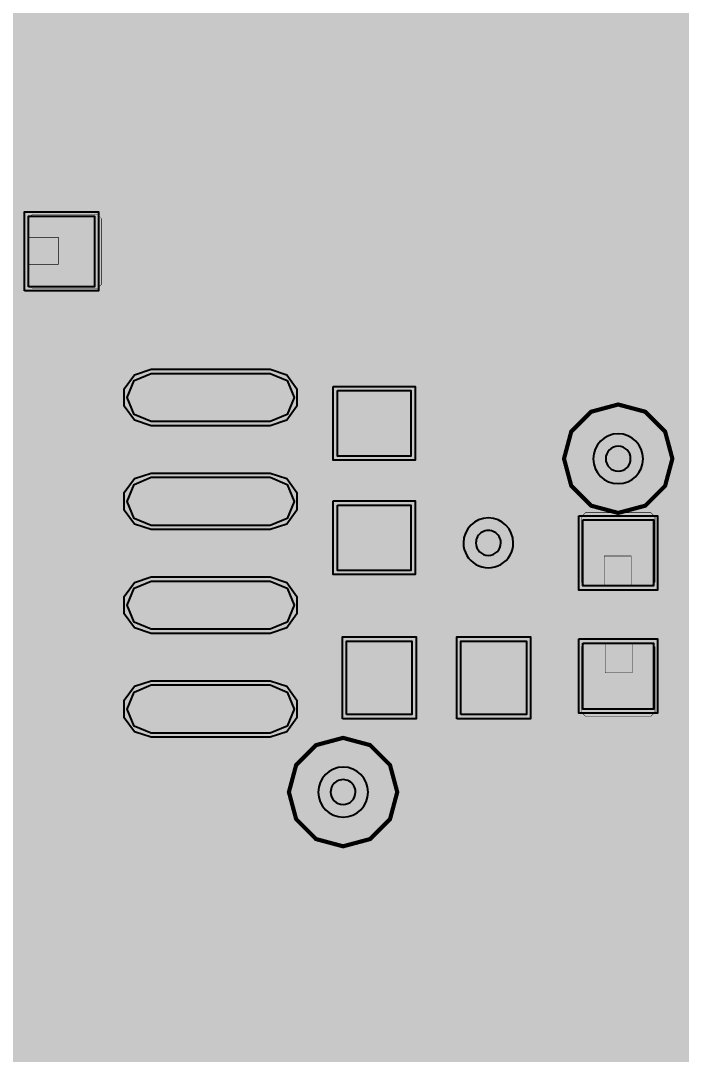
# Model space of a CAD drawing. Header units: millimetres. Extents: x -0.5 to 77.7, y -66.2 to -6.
# Drawn here: x 10.15 to 18.24, y -33.81 to -21.17 of the extents above; entities that cross this region are included whole.
import ezdxf

# ---------------------------------------------------------------- set-up
doc = ezdxf.new("R2010")
doc.units = ezdxf.units.MM
doc.header["$MEASUREMENT"] = 0
for name, color, linetype, true_color in [('Hole-Layer', 7, 'Continuous', 0x222222), ('Inner1', 7, 'Continuous', 0x999966), ('Inner2', 7, 'Continuous', 0x008000), ('Multi-Layer', 7, 'Continuous', 0xc0c0c0), ('Top-Layer', 7, 'Continuous', 0xff0000), ('Top-Paste-Mask-Layer', 7, 'Continuous', 0x808080), ('Top-Silkscreen-Layer', 7, 'Continuous', 0xffcc00), ('Top-Solder-Mask-Layer', 7, 'Continuous', 0x800080)]:
    doc.layers.add(name, color=color, linetype=linetype, true_color=true_color)

msp = doc.modelspace()

# ---------------------------------------------------------------- hatches: boundary and pattern name
at = {"layer": 'Inner1'}
for points in [[(77.23901447802896, -6.454152908305818), (77.23901447802896, -65.68199136398273), (-0.022860045720091406, -65.68199136398273), (-0.02286004572008509, -6.454152908305818)], [(16.800916941833886, -26.52976631953264), (16.889761121679868, -26.861337312674628), (17.13248793497587, -27.10406412597063), (17.464058928117858, -27.192908305816612), (17.795629921259845, -27.10406412597063), (18.038356734555848, -26.861337312674628), (18.12720091440183, -26.52976631953264), (18.03835673455585, -26.198195326390657), (17.795629921259845, -25.95546851309465), (17.464058928117858, -25.86662433324867), (17.132487934975874, -25.955468513094647), (16.889761121679864, -26.198195326390657)], [(13.433886207772417, -30.60706121412243), (13.522730387618397, -30.93863220726442), (13.765457200914403, -31.181359020560425), (14.09702819405639, -31.270203200406407), (14.428599187198378, -31.181359020560425), (14.671326000494382, -30.93863220726442), (14.760170180340364, -30.60706121412243), (14.671326000494382, -30.275490220980444), (14.428599187198378, -30.03276340768444), (14.09702819405639, -29.943919227838457), (13.765457200914405, -30.03276340768444), (13.522730387618397, -30.275490220980444)]]:
    msp.add_hatch(color=256, dxfattribs=at).paths.add_polyline_path(points)
at = {"layer": 'Top-Layer'}
for points in [[(10.247510795021592, -24.426416052832106), (10.247510795021592, -23.56240792481585), (11.053987807975618, -23.56240792481585), (11.053987807975618, -24.426416052832106)], [(11.74749809499619, -26.075057150114304), (11.539604750006749, -25.98894490709257), (11.453492506985015, -25.781051562103126), (11.539604750006749, -25.573158217113686), (11.74749809499619, -25.487045974091952), (13.204495808991618, -25.487045974091952), (13.41238915398106, -25.573158217113686), (13.498501397002794, -25.781051562103126), (13.41238915398106, -25.98894490709257), (13.204495808991618, -26.075057150114304)], [(14.028028956057915, -25.69702819405639), (14.928028956057913, -25.69702819405639), (14.928028956057913, -26.497028194056394), (14.028028956057915, -26.497028194056394)], [(11.74749809499619, -27.345059690119385), (11.539604750006749, -27.25894744709765), (11.453492506985015, -27.051054102108207), (11.539604750006749, -26.843160757118767), (11.74749809499619, -26.757048514097033), (13.204495808991618, -26.757048514097033), (13.41238915398106, -26.843160757118767), (13.498501397002794, -27.051054102108207), (13.41238915398106, -27.25894744709765), (13.204495808991618, -27.345059690119385)], [(14.028028956057915, -27.09707899415799), (14.928028956057913, -27.09707899415799), (14.928028956057913, -27.897078994157994), (14.028028956057915, -27.897078994157994)], [(17.03205486410973, -27.278166116332237), (17.896062992125984, -27.278166116332237), (17.896062992125984, -28.08464312928626), (17.03205486410973, -28.08464312928626)], [(11.74749809499619, -28.615062230124465), (11.539604750006749, -28.52894998710273), (11.453492506985015, -28.321056642113287), (11.539604750006749, -28.113163297123847), (11.74749809499619, -28.027051054102113), (13.204495808991618, -28.027051054102113), (13.41238915398106, -28.113163297123847), (13.498501397002794, -28.321056642113287), (13.41238915398106, -28.52894998710273), (13.204495808991618, -28.615062230124465)], [(14.14000508001016, -29.660058420116844), (14.14000508001016, -28.760058420116845), (14.940005080010163, -28.760058420116845), (14.940005080010163, -29.660058420116844)], [(15.540055880111762, -29.660058420116844), (15.540055880111762, -28.760058420116845), (16.340055880111763, -28.760058420116845), (16.340055880111763, -29.660058420116844)], [(17.032054864109735, -28.784897129794267), (17.89606299212599, -28.784897129794263), (17.89606299212599, -29.591374142748286), (17.032054864109735, -29.59137414274829)], [(11.74749809499619, -29.885064770129542), (11.539604750006749, -29.798952527107808), (11.453492506985015, -29.591059182118368), (11.539604750006749, -29.383165837128928), (11.74749809499619, -29.297053594107194), (13.204495808991618, -29.297053594107194), (13.41238915398106, -29.383165837128928), (13.498501397002794, -29.591059182118368), (13.41238915398106, -29.798952527107808), (13.204495808991618, -29.885064770129542)]]:
    msp.add_hatch(color=256, dxfattribs=at).paths.add_polyline_path(points)
at = {"layer": 'Top-Paste-Mask-Layer'}
for points in [[(11.092405384810771, -23.54442468884938), (11.142392684785372, -23.59443738887478), (11.142392684785372, -24.394437388874778), (11.092405384810771, -24.444424688849377), (10.29240538481077, -24.444424688849377), (10.24239268478537, -24.394437388874778), (10.24239268478537, -24.15240030480061), (10.61239522479045, -24.15240030480061), (10.61239522479045, -23.82240284480569), (10.24239268478537, -23.82240284480569), (10.24239268478537, -23.59443738887478), (10.29240538481077, -23.54442468884938)], [(11.092405384810771, -23.54442468884938), (11.142392684785372, -23.59443738887478), (11.142392684785372, -24.394437388874778), (11.092405384810771, -24.444424688849377), (10.29240538481077, -24.444424688849377), (10.24239268478537, -24.394437388874778), (10.24239268478537, -24.15240030480061), (10.61239522479045, -24.15240030480061), (10.61239522479045, -23.82240284480569), (10.24239268478537, -23.82240284480569), (10.24239268478537, -23.59443738887478), (10.29240538481077, -23.54442468884938)], [(11.74749809499619, -26.075057150114304), (11.539604750006749, -25.98894490709257), (11.453492506985015, -25.781051562103126), (11.539604750006749, -25.573158217113686), (11.74749809499619, -25.487045974091952), (13.204495808991618, -25.487045974091952), (13.41238915398106, -25.573158217113686), (13.498501397002794, -25.781051562103126), (13.41238915398106, -25.98894490709257), (13.204495808991618, -26.075057150114304)], [(14.028028956057915, -25.69702819405639), (14.928028956057913, -25.69702819405639), (14.928028956057913, -26.497028194056394), (14.028028956057915, -26.497028194056394)], [(11.74749809499619, -27.345059690119385), (11.539604750006749, -27.25894744709765), (11.453492506985015, -27.051054102108207), (11.539604750006749, -26.843160757118767), (11.74749809499619, -26.757048514097033), (13.204495808991618, -26.757048514097033), (13.41238915398106, -26.843160757118767), (13.498501397002794, -27.051054102108207), (13.41238915398106, -27.25894744709765), (13.204495808991618, -27.345059690119385)], [(14.028028956057915, -27.09707899415799), (14.928028956057913, -27.09707899415799), (14.928028956057913, -27.897078994157994), (14.028028956057915, -27.897078994157994)], [(17.014071628143256, -27.23974853949708), (17.064084328168658, -27.18976123952248), (17.86408432816866, -27.18976123952248), (17.914071628143258, -27.23974853949708), (17.914071628143258, -28.039748539497083), (17.86408432816866, -28.08976123952248), (17.62204724409449, -28.08976123952248), (17.62204724409449, -27.719758699517403), (17.29204978409957, -27.719758699517403), (17.29204978409957, -28.08976123952248), (17.064084328168658, -28.08976123952248), (17.014071628143256, -28.039748539497083)], [(17.014071628143256, -27.23974853949708), (17.064084328168658, -27.18976123952248), (17.86408432816866, -27.18976123952248), (17.914071628143258, -27.23974853949708), (17.914071628143258, -28.039748539497083), (17.86408432816866, -28.08976123952248), (17.62204724409449, -28.08976123952248), (17.62204724409449, -27.719758699517403), (17.29204978409957, -27.719758699517403), (17.29204978409957, -28.08976123952248), (17.064084328168658, -28.08976123952248), (17.014071628143256, -28.039748539497083)], [(11.74749809499619, -28.615062230124465), (11.539604750006749, -28.52894998710273), (11.453492506985015, -28.321056642113287), (11.539604750006749, -28.113163297123847), (11.74749809499619, -28.027051054102113), (13.204495808991618, -28.027051054102113), (13.41238915398106, -28.113163297123847), (13.498501397002794, -28.321056642113287), (13.41238915398106, -28.52894998710273), (13.204495808991618, -28.615062230124465)], [(14.14000508001016, -29.660058420116844), (14.14000508001016, -28.760058420116845), (14.940005080010163, -28.760058420116845), (14.940005080010163, -29.660058420116844)], [(15.540055880111762, -29.660058420116844), (15.540055880111762, -28.760058420116845), (16.340055880111763, -28.760058420116845), (16.340055880111763, -29.660058420116844)], [(17.91404622809246, -29.629791719583444), (17.86403352806706, -29.67977901955804), (17.064033528067057, -29.67977901955804), (17.01404622809246, -29.629791719583444), (17.01404622809246, -28.82979171958344), (17.064033528067057, -28.779779019558042), (17.306070612141227, -28.779779019558042), (17.306070612141227, -29.14978155956312), (17.636068072136148, -29.14978155956312), (17.636068072136148, -28.779779019558042), (17.86403352806706, -28.779779019558042), (17.91404622809246, -28.82979171958344)], [(17.91404622809246, -29.629791719583444), (17.86403352806706, -29.67977901955804), (17.064033528067057, -29.67977901955804), (17.01404622809246, -29.629791719583444), (17.01404622809246, -28.82979171958344), (17.064033528067057, -28.779779019558042), (17.306070612141227, -28.779779019558042), (17.306070612141227, -29.14978155956312), (17.636068072136148, -29.14978155956312), (17.636068072136148, -28.779779019558042), (17.86403352806706, -28.779779019558042), (17.91404622809246, -28.82979171958344)], [(11.74749809499619, -29.885064770129542), (11.539604750006749, -29.798952527107808), (11.453492506985015, -29.591059182118368), (11.539604750006749, -29.383165837128928), (11.74749809499619, -29.297053594107194), (13.204495808991618, -29.297053594107194), (13.41238915398106, -29.383165837128928), (13.498501397002794, -29.591059182118368), (13.41238915398106, -29.798952527107808), (13.204495808991618, -29.885064770129542)]]:
    msp.add_hatch(color=256, dxfattribs=at).paths.add_polyline_path(points)
at = {"layer": 'Top-Solder-Mask-Layer'}
for points in [[(10.196710693421387, -24.477216154432313), (10.196710693421387, -23.51160782321565), (11.104787909575823, -23.51160782321565), (11.104787909575823, -24.477216154432313)], [(11.74749809499619, -26.125857251714507), (11.544826395736086, -26.060005224755905), (11.419568397035643, -25.887602379950216), (11.419568397035643, -25.674500744256036), (11.544826395736086, -25.502097899450348), (11.74749809499619, -25.43624587249175), (13.204495808991618, -25.43624587249175), (13.407167508251723, -25.502097899450348), (13.532425506952164, -25.674500744256036), (13.532425506952164, -25.887602379950216), (13.407167508251723, -26.060005224755905), (13.204495808991618, -26.125857251714507)], [(13.977228854457712, -25.646228092456187), (14.978829057658116, -25.646228092456187), (14.978829057658116, -26.547828295656593), (13.977228854457712, -26.547828295656593)], [(11.74749809499619, -27.395859791719587), (11.544826395736086, -27.330007764760985), (11.419568397035643, -27.157604919955297), (11.419568397035643, -26.944503284261117), (11.544826395736086, -26.77210043945543), (11.74749809499619, -26.706248412496826), (13.204495808991618, -26.706248412496826), (13.407167508251723, -26.77210043945543), (13.532425506952164, -26.944503284261117), (13.532425506952164, -27.157604919955297), (13.407167508251723, -27.330007764760985), (13.204495808991618, -27.395859791719587)], [(13.977228854457712, -27.04627889255779), (14.978829057658116, -27.04627889255779), (14.978829057658116, -27.947879095758196), (13.977228854457712, -27.947879095758196)], [(16.981254762509522, -27.227366014732034), (17.946863093726186, -27.227366014732034), (17.946863093726186, -28.135443230886466), (16.981254762509522, -28.135443230886466)], [(11.74749809499619, -28.665862331724668), (11.544826395736086, -28.600010304766066), (11.419568397035643, -28.427607459960377), (11.419568397035643, -28.214505824266197), (11.544826395736086, -28.04210297946051), (11.74749809499619, -27.976250952501907), (13.204495808991618, -27.976250952501907), (13.407167508251723, -28.04210297946051), (13.532425506952164, -28.214505824266197), (13.532425506952164, -28.427607459960377), (13.407167508251723, -28.600010304766066), (13.204495808991618, -28.665862331724668)], [(14.089204978409958, -29.710858521717046), (14.089204978409958, -28.709258318516643), (14.990805181610364, -28.709258318516643), (14.990805181610364, -29.710858521717046)], [(15.48925577851156, -29.710858521717046), (15.48925577851156, -28.709258318516643), (16.390855981711965, -28.709258318516643), (16.390855981711965, -29.710858521717046)], [(16.98125476250953, -28.73409702819406), (17.946863093726193, -28.734097028194057), (17.946863093726193, -29.64217424434849), (16.98125476250953, -29.642174244348492)], [(11.74749809499619, -29.93586487172975), (11.544826395736086, -29.870012844771146), (11.419568397035643, -29.697609999965458), (11.419568397035643, -29.484508364271278), (11.544826395736086, -29.31210551946559), (11.74749809499619, -29.246253492506987), (13.204495808991618, -29.246253492506987), (13.407167508251723, -29.31210551946559), (13.532425506952164, -29.484508364271278), (13.532425506952164, -29.697609999965458), (13.407167508251723, -29.870012844771146), (13.204495808991618, -29.93586487172975)]]:
    msp.add_hatch(color=256, dxfattribs=at).paths.add_polyline_path(points)

# ---------------------------------------------------------------- linework, layer by layer
at = {"layer": 'Hole-Layer'}
msp.add_lwpolyline([(17.31155956311913, -26.52976631953264, 1), (17.61655829311659, -26.52976631953264, 1)], format="xyb", close=True, dxfattribs=at)
for points in [[(15.722532385064772, -27.55905511803003, 1), (16.02753111506223, -27.55905511821139), (16.02753111506223, -27.559055118190447, 1), (15.722532385064772, -27.559055118009088)], [(13.94452882905766, -30.607061214042226, 1), (14.24952755905512, -30.607061214223584), (14.24952755905512, -30.60706121420264, 1), (13.94452882905766, -30.607061214021282)]]:
    msp.add_lwpolyline(points, format="xyb", dxfattribs=at)
at = {"layer": 'Inner1', "const_width": 0.05080010160020321}
for points in [[(16.800916941833886, -26.52976631953264), (16.889761121679868, -26.861337312674628), (17.13248793497587, -27.10406412597063), (17.464058928117858, -27.192908305816612), (17.795629921259845, -27.10406412597063), (18.038356734555848, -26.861337312674628), (18.12720091440183, -26.52976631953264), (18.03835673455585, -26.198195326390657), (17.795629921259845, -25.95546851309465), (17.464058928117858, -25.86662433324867), (17.132487934975874, -25.955468513094647), (16.889761121679864, -26.198195326390657)], [(13.433886207772417, -30.60706121412243), (13.522730387618397, -30.93863220726442), (13.765457200914403, -31.181359020560425), (14.09702819405639, -31.270203200406407), (14.428599187198378, -31.181359020560425), (14.671326000494382, -30.93863220726442), (14.760170180340364, -30.60706121412243), (14.671326000494382, -30.275490220980444), (14.428599187198378, -30.03276340768444), (14.09702819405639, -29.943919227838457), (13.765457200914405, -30.03276340768444), (13.522730387618397, -30.275490220980444)]]:
    msp.add_lwpolyline(points, close=True, dxfattribs=at)
at = {"layer": 'Inner2'}
for points, const_width in [([(9.144018288036577, -14.605029210058422), (16.12903225806452, -21.59004318008636)], 0.4), ([(15.875031750063503, -22.098044196088395), (11.049022098044198, -17.27203454406909)], 0.25400050800101603), ([(33.14706629413259, -40.990243840487686), (9.80985775971552, -17.653035306070613)], 0.25400050800101603), ([(28.151397002794013, -35.43307086614173), (10.371361442722886, -17.653035306070613)], 0.25400050800101603), ([(15.748031496062994, -22.47904495808992), (10.92202184404369, -17.653035306070613)], 0.25400050800101603), ([(16.11183896367793, -26.975052070104145), (7.170822961645924, -18.034036068072137)], 0.25400050800101603), ([(17.416454152908308, -27.727274574549156), (7.723215646431293, -18.034036068072137)], 0.25400050800101603), ([(22.392832105664215, -32.171851663703336), (8.255016510033022, -18.034036068072137)], 0.25400050800101603), ([(17.44226568453137, -26.529768859537725), (8.946537973075946, -18.034036068072137)], 0.25400050800101603), ([(22.733045466090935, -31.115062230124465), (9.652019304038609, -18.034036068072137)], 0.25400050800101603), ([(14.986029972059946, -27.178054356108717), (6.604013208026417, -18.796037592075187)], 0.25400050800101603), ([(14.605029210058422, -27.43205486410973), (6.604013208026417, -19.431038862077727)], 0.25400050800101603), ([(14.09702819405639, -28.19405638811278), (6.604013208026417, -20.701041402082808)], 0.25400050800101603), ([(13.208026416052833, -28.06705613411227), (5.969011938023876, -20.828041656083315)], 0.25400050800101603), ([(16.12903225806452, -21.59004318008636), (50.29210058420117, -21.59004318008636)], 0.4), ([(23.11404622809246, -22.098044196088395), (15.875031750063503, -22.098044196088395)], 0.25400050800101603), ([(21.08204216408433, -22.47904495808992), (15.748031496062994, -22.47904495808992)], 0.25400050800101603), ([(7.613324866649735, -22.980355600711203), (12.357025654051311, -27.7240538481077)], 0.25400050800101603), ([(17.464058928117858, -26.529768859537725), (17.44226568453137, -26.529768859537725)], 0.25400050800101603), ([(16.11693421386843, -26.975052070104145), (16.11183896367793, -26.975052070104145)], 0.25400050800101603), ([(16.510033020066043, -27.368150876301755), (16.11693421386843, -26.975052070104145)], 0.25400050800101603), ([(14.986029972059946, -47.625095250190505), (14.986029972059946, -27.178054356108717)], 0.25400050800101603), ([(14.605029210058422, -47.378986537973084), (14.605029210058422, -27.43205486410973)], 0.25400050800101603), ([(16.510033020066043, -46.86309372618746), (16.510033020066043, -27.368150876301755)], 0.25400050800101603), ([(12.357025654051311, -27.7240538481077), (12.357025654051311, -37.32507493014987)], 0.25400050800101603), ([(17.416454152908308, -50.85641351282703), (17.416454152908308, -27.727274574549156)], 0.25400050800101603), ([(13.208026416052833, -37.08407416814834), (13.208026416052833, -28.06705613411227)], 0.25400050800101603), ([(14.09702819405639, -30.60706121412243), (14.09702819405639, -28.19405638811278)], 0.25400050800101603)]:
    msp.add_lwpolyline(points, dxfattribs=dict(at, const_width=const_width))
at = {"layer": 'Multi-Layer'}
for points in [[(17.15905765811532, -26.529766319332914, 1), (17.7690601981204, -26.529766319896652), (17.7690601981204, -26.52976631973237, 1), (17.15905765811532, -26.52976631916863)], [(15.570030480060963, -27.55905511791051, 1), (16.18003302006604, -27.55905511847425), (16.18003302006604, -27.559055118309967, 1), (15.570030480060963, -27.55905511774623)], [(13.79202692405385, -30.607061213922705, 1), (14.402029464058929, -30.607061214486443), (14.402029464058929, -30.60706121432216, 1), (13.79202692405385, -30.60706121375842)]]:
    msp.add_lwpolyline(points, format="xyb", dxfattribs=at)
at = {"layer": 'Top-Layer'}
for points, const_width in [([(15.875031750063503, -23.368046736093476), (14.478028956057914, -24.765049530099063)], 0.4), ([(26.78170942341885, -23.368046736093476), (15.875031750063503, -23.368046736093476)], 0.4), ([(10.650749301498605, -24.082804165608334), (10.650749301498605, -23.99441198882398)], 0.25400050800101603), ([(12.475996951993906, -25.908051816103637), (10.650749301498605, -24.082804165608334)], 0.25400050800101603), ([(14.478028956057914, -24.765049530099063), (14.478028956057914, -26.097028194056392)], 0.4), ([(13.524003048006099, -27.051054102108207), (14.478028956057914, -26.097028194056392)], 0.4), ([(17.464058928117858, -27.68140462280925), (17.464058928117858, -26.52976631953264)], 0.25400050800101603), ([(12.475996951993906, -27.051054102108207), (13.524003048006099, -27.051054102108207)], 0.4), ([(14.289052578105156, -27.686055372110747), (14.478028956057914, -27.49707899415799)], 0.25400050800101603), ([(14.540005080010163, -27.55905511811024), (14.478028956057914, -27.49707899415799)], 0.25400050800101603), ([(15.875031750063503, -27.55905511811024), (14.540005080010163, -27.55905511811024)], 0.25400050800101603), ([(8.636017272034545, -29.591059182118368), (10.541021082042166, -27.686055372110747)], 0.25400050800101603), ([(10.541021082042166, -27.686055372110747), (14.289052578105156, -27.686055372110747)], 0.25400050800101603), ([(12.475996951993906, -28.321056642113287), (13.651003302006607, -28.321056642113287)], 0.25400050800101603), ([(13.651003302006607, -28.321056642113287), (14.540005080010163, -29.210058420116845)], 0.25400050800101603), ([(17.464058928117858, -29.188135636271276), (15.94005588011176, -29.188135636271276)], 0.25400050800101603), ([(17.47269494538989, -29.19677165354331), (17.464058928117858, -29.188135636271276)], 0.25400050800101603), ([(19.050038100076204, -29.19677165354331), (17.47269494538989, -29.19677165354331)], 0.25400050800101603), ([(12.475996951993906, -29.591059182118368), (13.081026162052325, -29.591059182118368)], 0.25400050800101603), ([(13.081026162052325, -29.591059182118368), (14.09702819405639, -30.60706121412243)], 0.25400050800101603), ([(7.874015748031497, -35.44542799085599), (10.934378968757938, -32.385064770129546)], 0.4), ([(10.934378968757938, -32.385064770129546), (31.623063246126495, -32.385064770129546)], 0.4)]:
    msp.add_lwpolyline(points, dxfattribs=dict(at, const_width=const_width))
for points in [[(10.247510795021592, -24.426416052832106), (10.247510795021592, -23.56240792481585), (11.053987807975618, -23.56240792481585), (11.053987807975618, -24.426416052832106)], [(11.74749809499619, -26.075057150114304), (11.539604750006749, -25.98894490709257), (11.453492506985015, -25.781051562103126), (11.539604750006749, -25.573158217113686), (11.74749809499619, -25.487045974091952), (13.204495808991618, -25.487045974091952), (13.41238915398106, -25.573158217113686), (13.498501397002794, -25.781051562103126), (13.41238915398106, -25.98894490709257), (13.204495808991618, -26.075057150114304)], [(14.028028956057915, -25.69702819405639), (14.928028956057913, -25.69702819405639), (14.928028956057913, -26.497028194056394), (14.028028956057915, -26.497028194056394)], [(11.74749809499619, -27.345059690119385), (11.539604750006749, -27.25894744709765), (11.453492506985015, -27.051054102108207), (11.539604750006749, -26.843160757118767), (11.74749809499619, -26.757048514097033), (13.204495808991618, -26.757048514097033), (13.41238915398106, -26.843160757118767), (13.498501397002794, -27.051054102108207), (13.41238915398106, -27.25894744709765), (13.204495808991618, -27.345059690119385)], [(14.028028956057915, -27.09707899415799), (14.928028956057913, -27.09707899415799), (14.928028956057913, -27.897078994157994), (14.028028956057915, -27.897078994157994)], [(17.03205486410973, -27.278166116332237), (17.896062992125984, -27.278166116332237), (17.896062992125984, -28.08464312928626), (17.03205486410973, -28.08464312928626)], [(11.74749809499619, -28.615062230124465), (11.539604750006749, -28.52894998710273), (11.453492506985015, -28.321056642113287), (11.539604750006749, -28.113163297123847), (11.74749809499619, -28.027051054102113), (13.204495808991618, -28.027051054102113), (13.41238915398106, -28.113163297123847), (13.498501397002794, -28.321056642113287), (13.41238915398106, -28.52894998710273), (13.204495808991618, -28.615062230124465)], [(14.14000508001016, -29.660058420116844), (14.14000508001016, -28.760058420116845), (14.940005080010163, -28.760058420116845), (14.940005080010163, -29.660058420116844)], [(15.540055880111762, -29.660058420116844), (15.540055880111762, -28.760058420116845), (16.340055880111763, -28.760058420116845), (16.340055880111763, -29.660058420116844)], [(17.032054864109735, -28.784897129794267), (17.89606299212599, -28.784897129794263), (17.89606299212599, -29.591374142748286), (17.032054864109735, -29.59137414274829)], [(11.74749809499619, -29.885064770129542), (11.539604750006749, -29.798952527107808), (11.453492506985015, -29.591059182118368), (11.539604750006749, -29.383165837128928), (11.74749809499619, -29.297053594107194), (13.204495808991618, -29.297053594107194), (13.41238915398106, -29.383165837128928), (13.498501397002794, -29.591059182118368), (13.41238915398106, -29.798952527107808), (13.204495808991618, -29.885064770129542)]]:
    msp.add_lwpolyline(points, close=True, dxfattribs=at)
at = {"layer": 'Top-Paste-Mask-Layer', "const_width": 0.005080010160020321}
for points in [[(11.092405384810771, -23.54442468884938), (11.142392684785372, -23.59443738887478), (11.142392684785372, -24.394437388874778), (11.092405384810771, -24.444424688849377), (10.29240538481077, -24.444424688849377), (10.24239268478537, -24.394437388874778), (10.24239268478537, -24.15240030480061), (10.61239522479045, -24.15240030480061), (10.61239522479045, -23.82240284480569), (10.24239268478537, -23.82240284480569), (10.24239268478537, -23.59443738887478), (10.29240538481077, -23.54442468884938)], [(11.092405384810771, -23.54442468884938), (11.142392684785372, -23.59443738887478), (11.142392684785372, -24.394437388874778), (11.092405384810771, -24.444424688849377), (10.29240538481077, -24.444424688849377), (10.24239268478537, -24.394437388874778), (10.24239268478537, -24.15240030480061), (10.61239522479045, -24.15240030480061), (10.61239522479045, -23.82240284480569), (10.24239268478537, -23.82240284480569), (10.24239268478537, -23.59443738887478), (10.29240538481077, -23.54442468884938)], [(17.014071628143256, -27.23974853949708), (17.064084328168658, -27.18976123952248), (17.86408432816866, -27.18976123952248), (17.914071628143258, -27.23974853949708), (17.914071628143258, -28.039748539497083), (17.86408432816866, -28.08976123952248), (17.62204724409449, -28.08976123952248), (17.62204724409449, -27.719758699517403), (17.29204978409957, -27.719758699517403), (17.29204978409957, -28.08976123952248), (17.064084328168658, -28.08976123952248), (17.014071628143256, -28.039748539497083)], [(17.014071628143256, -27.23974853949708), (17.064084328168658, -27.18976123952248), (17.86408432816866, -27.18976123952248), (17.914071628143258, -27.23974853949708), (17.914071628143258, -28.039748539497083), (17.86408432816866, -28.08976123952248), (17.62204724409449, -28.08976123952248), (17.62204724409449, -27.719758699517403), (17.29204978409957, -27.719758699517403), (17.29204978409957, -28.08976123952248), (17.064084328168658, -28.08976123952248), (17.014071628143256, -28.039748539497083)], [(17.91404622809246, -29.629791719583444), (17.86403352806706, -29.67977901955804), (17.064033528067057, -29.67977901955804), (17.01404622809246, -29.629791719583444), (17.01404622809246, -28.82979171958344), (17.064033528067057, -28.779779019558042), (17.306070612141227, -28.779779019558042), (17.306070612141227, -29.14978155956312), (17.636068072136148, -29.14978155956312), (17.636068072136148, -28.779779019558042), (17.86403352806706, -28.779779019558042), (17.91404622809246, -28.82979171958344)], [(17.91404622809246, -29.629791719583444), (17.86403352806706, -29.67977901955804), (17.064033528067057, -29.67977901955804), (17.01404622809246, -29.629791719583444), (17.01404622809246, -28.82979171958344), (17.064033528067057, -28.779779019558042), (17.306070612141227, -28.779779019558042), (17.306070612141227, -29.14978155956312), (17.636068072136148, -29.14978155956312), (17.636068072136148, -28.779779019558042), (17.86403352806706, -28.779779019558042), (17.91404622809246, -28.82979171958344)]]:
    msp.add_lwpolyline(points, close=True, dxfattribs=at)
at = {"layer": 'Top-Paste-Mask-Layer'}
for points in [[(11.74749809499619, -26.075057150114304), (11.539604750006749, -25.98894490709257), (11.453492506985015, -25.781051562103126), (11.539604750006749, -25.573158217113686), (11.74749809499619, -25.487045974091952), (13.204495808991618, -25.487045974091952), (13.41238915398106, -25.573158217113686), (13.498501397002794, -25.781051562103126), (13.41238915398106, -25.98894490709257), (13.204495808991618, -26.075057150114304)], [(14.028028956057915, -25.69702819405639), (14.928028956057913, -25.69702819405639), (14.928028956057913, -26.497028194056394), (14.028028956057915, -26.497028194056394)], [(11.74749809499619, -27.345059690119385), (11.539604750006749, -27.25894744709765), (11.453492506985015, -27.051054102108207), (11.539604750006749, -26.843160757118767), (11.74749809499619, -26.757048514097033), (13.204495808991618, -26.757048514097033), (13.41238915398106, -26.843160757118767), (13.498501397002794, -27.051054102108207), (13.41238915398106, -27.25894744709765), (13.204495808991618, -27.345059690119385)], [(14.028028956057915, -27.09707899415799), (14.928028956057913, -27.09707899415799), (14.928028956057913, -27.897078994157994), (14.028028956057915, -27.897078994157994)], [(11.74749809499619, -28.615062230124465), (11.539604750006749, -28.52894998710273), (11.453492506985015, -28.321056642113287), (11.539604750006749, -28.113163297123847), (11.74749809499619, -28.027051054102113), (13.204495808991618, -28.027051054102113), (13.41238915398106, -28.113163297123847), (13.498501397002794, -28.321056642113287), (13.41238915398106, -28.52894998710273), (13.204495808991618, -28.615062230124465)], [(14.14000508001016, -29.660058420116844), (14.14000508001016, -28.760058420116845), (14.940005080010163, -28.760058420116845), (14.940005080010163, -29.660058420116844)], [(15.540055880111762, -29.660058420116844), (15.540055880111762, -28.760058420116845), (16.340055880111763, -28.760058420116845), (16.340055880111763, -29.660058420116844)], [(11.74749809499619, -29.885064770129542), (11.539604750006749, -29.798952527107808), (11.453492506985015, -29.591059182118368), (11.539604750006749, -29.383165837128928), (11.74749809499619, -29.297053594107194), (13.204495808991618, -29.297053594107194), (13.41238915398106, -29.383165837128928), (13.498501397002794, -29.591059182118368), (13.41238915398106, -29.798952527107808), (13.204495808991618, -29.885064770129542)]]:
    msp.add_lwpolyline(points, close=True, dxfattribs=at)
at = {"layer": 'Top-Silkscreen-Layer'}
for points, const_width in [([(11.28247396494793, -23.333807467614935), (10.323596647193295, -23.333807467614935)], 0.15240030480060962), ([(11.28247396494793, -23.333807467614935), (10.323596647193295, -23.333807467614935)], 0.15240030480060962), ([(11.28247396494793, -24.655016510033022), (11.28247396494793, -23.333807467614935)], 0.15240030480060962), ([(11.28247396494793, -24.655016510033022), (11.28247396494793, -23.333807467614935)], 0.15240030480060962), ([(10.323596647193295, -24.655016510033022), (11.28247396494793, -24.655016510033022)], 0.15240030480060962), ([(10.323596647193295, -24.655016510033022), (11.28247396494793, -24.655016510033022)], 0.15240030480060962), ([(8.384607569215138, -25.159842519685043), (11.427432054864111, -25.159842519685043)], 0.15240030480060962), ([(8.384607569215138, -25.159842519685043), (11.427432054864111, -25.159842519685043)], 0.15240030480060962), ([(11.427432054864111, -25.159842519685043), (11.427432054864111, -30.212268224536455)], 0.15240030480060962), ([(11.427432054864111, -25.159842519685043), (11.427432054864111, -30.212268224536455)], 0.15240030480060962), ([(14.078282956565916, -25.407137414274832), (14.878333756667516, -25.407137414274832)], 0.25400050800101603), ([(14.078282956565916, -25.407137414274832), (14.878333756667516, -25.407137414274832)], 0.25400050800101603), ([(13.768453136906276, -26.51686563373127), (13.768453136906276, -25.71689103378207)], 0.25400050800101603), ([(13.768453136906276, -26.51686563373127), (13.768453136906276, -25.71689103378207)], 0.25400050800101603), ([(15.188138176276354, -26.51686563373127), (15.188138176276354, -25.71689103378207)], 0.25400050800101603), ([(15.188138176276354, -26.51686563373127), (15.188138176276354, -25.71689103378207)], 0.25400050800101603), ([(13.767995935991873, -27.077317754635512), (13.767995935991873, -27.87729235458471)], 0.25400050800101603), ([(13.767995935991873, -27.077317754635512), (13.767995935991873, -27.87729235458471)], 0.25400050800101603), ([(15.187655575311151, -27.077317754635512), (15.187655575311151, -27.87729235458471)], 0.25400050800101603), ([(15.187655575311151, -27.077317754635512), (15.187655575311151, -27.87729235458471)], 0.25400050800101603), ([(16.803454406908813, -28.00855727711456), (16.803454406908813, -27.04967995935992)], 0.15240030480060962), ([(16.803454406908813, -27.04967995935992), (18.1246634493269, -27.04967995935992)], 0.15240030480060962), ([(16.803454406908813, -28.00855727711456), (16.803454406908813, -27.04967995935992)], 0.15240030480060962), ([(16.803454406908813, -27.04967995935992), (18.1246634493269, -27.04967995935992)], 0.15240030480060962), ([(18.1246634493269, -27.04967995935992), (18.124663449326903, -28.00855727711456)], 0.15240030480060962), ([(18.1246634493269, -27.04967995935992), (18.124663449326903, -28.00855727711456)], 0.15240030480060962), ([(14.877800355600714, -28.18707137414275), (14.077774955549913, -28.18707137414275)], 0.25400050800101603), ([(14.877800355600714, -28.18707137414275), (14.077774955549913, -28.18707137414275)], 0.25400050800101603), ([(14.959842519685042, -28.499949199898403), (14.159867919735841, -28.499949199898403)], 0.25400050800101603), ([(14.959842519685042, -28.499949199898403), (14.159867919735841, -28.499949199898403)], 0.25400050800101603), ([(15.520294640589283, -28.500431800863606), (16.320269240538483, -28.500431800863606)], 0.25400050800101603), ([(15.520294640589283, -28.500431800863606), (16.320269240538483, -28.500431800863606)], 0.25400050800101603), ([(13.850114300228602, -29.609804419608846), (13.850114300228602, -28.809753619507244)], 0.25400050800101603), ([(13.850114300228602, -29.609804419608846), (13.850114300228602, -28.809753619507244)], 0.25400050800101603), ([(16.630048260096522, -28.810287020574044), (16.630048260096522, -29.610312420624844)], 0.25400050800101603), ([(16.630048260096522, -28.810287020574044), (16.630048260096522, -29.610312420624844)], 0.25400050800101603), ([(16.803454406908813, -28.860982981965964), (16.80345440690881, -29.819860299720602)], 0.15240030480060962), ([(16.803454406908813, -28.860982981965964), (16.80345440690881, -29.819860299720602)], 0.15240030480060962), ([(18.124663449326896, -29.819860299720602), (18.124663449326903, -28.860982981965964)], 0.15240030480060962), ([(18.124663449326896, -29.819860299720602), (18.124663449326903, -28.860982981965964)], 0.15240030480060962), ([(14.959842519685042, -29.919634239268483), (14.159867919735841, -29.919634239268483)], 0.25400050800101603), ([(14.959842519685042, -29.919634239268483), (14.159867919735841, -29.919634239268483)], 0.25400050800101603), ([(15.520294640589283, -29.920091440182883), (16.320269240538483, -29.920091440182883)], 0.25400050800101603), ([(15.520294640589283, -29.920091440182883), (16.320269240538483, -29.920091440182883)], 0.25400050800101603), ([(16.80345440690881, -29.819860299720602), (18.124663449326896, -29.819860299720602)], 0.15240030480060962), ([(16.80345440690881, -29.819860299720602), (18.124663449326896, -29.819860299720602)], 0.15240030480060962), ([(11.427432054864111, -30.212268224536455), (8.384607569215138, -30.212268224536455)], 0.15240030480060962), ([(11.427432054864111, -30.212268224536455), (8.384607569215138, -30.212268224536455)], 0.15240030480060962)]:
    msp.add_lwpolyline(points, dxfattribs=dict(at, const_width=const_width))
at = {"layer": 'Top-Silkscreen-Layer', "const_width": 0.25400050800101603}
for points in [[(13.768453136906276, -25.716941833883673, -0.414), (14.078282956565916, -25.407137414274832)], [(13.768453136906276, -25.716941833883673, -0.414), (14.078282956565916, -25.407137414274832)], [(14.878257556515115, -25.407137414274832, -0.414), (15.188138176276354, -25.716941833883673)], [(14.878257556515115, -25.407137414274832, -0.414), (15.188138176276354, -25.716941833883673)], [(14.077825755651512, -28.187071374142754, -0.414), (13.767995935991873, -27.877241554483113)], [(14.077825755651512, -28.187071374142754, -0.414), (13.767995935991873, -27.877241554483113)], [(15.187655575311151, -27.877241554483113, -0.414), (14.877800355600712, -28.18707137414275)], [(15.187655575311151, -27.877241554483113, -0.414), (14.877800355600712, -28.18707137414275)], [(13.850114300228602, -28.80982981965964, -0.414), (14.159918719837442, -28.4999491998984)], [(13.850114300228602, -28.80982981965964, -0.414), (14.159918719837442, -28.4999491998984)], [(16.320218440436886, -28.500431800863606, -0.414), (16.630048260096522, -28.810287020574044)], [(16.320218440436886, -28.500431800863606, -0.414), (16.630048260096522, -28.810287020574044)], [(14.15991871983744, -29.919634239268483, -0.414), (13.850114300228602, -29.609804419608846)], [(14.15991871983744, -29.919634239268483, -0.414), (13.850114300228602, -29.609804419608846)], [(16.630048260096526, -29.610261620523243, -0.414), (16.320218440436886, -29.920091440182883)], [(16.630048260096526, -29.610261620523243, -0.414), (16.320218440436886, -29.920091440182883)]]:
    msp.add_lwpolyline(points, format="xyb", dxfattribs=at)
at = {"layer": 'Top-Solder-Mask-Layer'}
for points in [[(10.196710693421387, -24.477216154432313), (10.196710693421387, -23.51160782321565), (11.104787909575823, -23.51160782321565), (11.104787909575823, -24.477216154432313)], [(11.74749809499619, -26.125857251714507), (11.544826395736086, -26.060005224755905), (11.419568397035643, -25.887602379950216), (11.419568397035643, -25.674500744256036), (11.544826395736086, -25.502097899450348), (11.74749809499619, -25.43624587249175), (13.204495808991618, -25.43624587249175), (13.407167508251723, -25.502097899450348), (13.532425506952164, -25.674500744256036), (13.532425506952164, -25.887602379950216), (13.407167508251723, -26.060005224755905), (13.204495808991618, -26.125857251714507)], [(13.977228854457712, -25.646228092456187), (14.978829057658116, -25.646228092456187), (14.978829057658116, -26.547828295656593), (13.977228854457712, -26.547828295656593)], [(11.74749809499619, -27.395859791719587), (11.544826395736086, -27.330007764760985), (11.419568397035643, -27.157604919955297), (11.419568397035643, -26.944503284261117), (11.544826395736086, -26.77210043945543), (11.74749809499619, -26.706248412496826), (13.204495808991618, -26.706248412496826), (13.407167508251723, -26.77210043945543), (13.532425506952164, -26.944503284261117), (13.532425506952164, -27.157604919955297), (13.407167508251723, -27.330007764760985), (13.204495808991618, -27.395859791719587)], [(13.977228854457712, -27.04627889255779), (14.978829057658116, -27.04627889255779), (14.978829057658116, -27.947879095758196), (13.977228854457712, -27.947879095758196)], [(16.981254762509522, -27.227366014732034), (17.946863093726186, -27.227366014732034), (17.946863093726186, -28.135443230886466), (16.981254762509522, -28.135443230886466)], [(11.74749809499619, -28.665862331724668), (11.544826395736086, -28.600010304766066), (11.419568397035643, -28.427607459960377), (11.419568397035643, -28.214505824266197), (11.544826395736086, -28.04210297946051), (11.74749809499619, -27.976250952501907), (13.204495808991618, -27.976250952501907), (13.407167508251723, -28.04210297946051), (13.532425506952164, -28.214505824266197), (13.532425506952164, -28.427607459960377), (13.407167508251723, -28.600010304766066), (13.204495808991618, -28.665862331724668)], [(14.089204978409958, -29.710858521717046), (14.089204978409958, -28.709258318516643), (14.990805181610364, -28.709258318516643), (14.990805181610364, -29.710858521717046)], [(15.48925577851156, -29.710858521717046), (15.48925577851156, -28.709258318516643), (16.390855981711965, -28.709258318516643), (16.390855981711965, -29.710858521717046)], [(16.98125476250953, -28.73409702819406), (17.946863093726193, -28.734097028194057), (17.946863093726193, -29.64217424434849), (16.98125476250953, -29.642174244348492)], [(11.74749809499619, -29.93586487172975), (11.544826395736086, -29.870012844771146), (11.419568397035643, -29.697609999965458), (11.419568397035643, -29.484508364271278), (11.544826395736086, -29.31210551946559), (11.74749809499619, -29.246253492506987), (13.204495808991618, -29.246253492506987), (13.407167508251723, -29.31210551946559), (13.532425506952164, -29.484508364271278), (13.532425506952164, -29.697609999965458), (13.407167508251723, -29.870012844771146), (13.204495808991618, -29.93586487172975)]]:
    msp.add_lwpolyline(points, close=True, dxfattribs=at)

doc.saveas('drawing.dxf')
